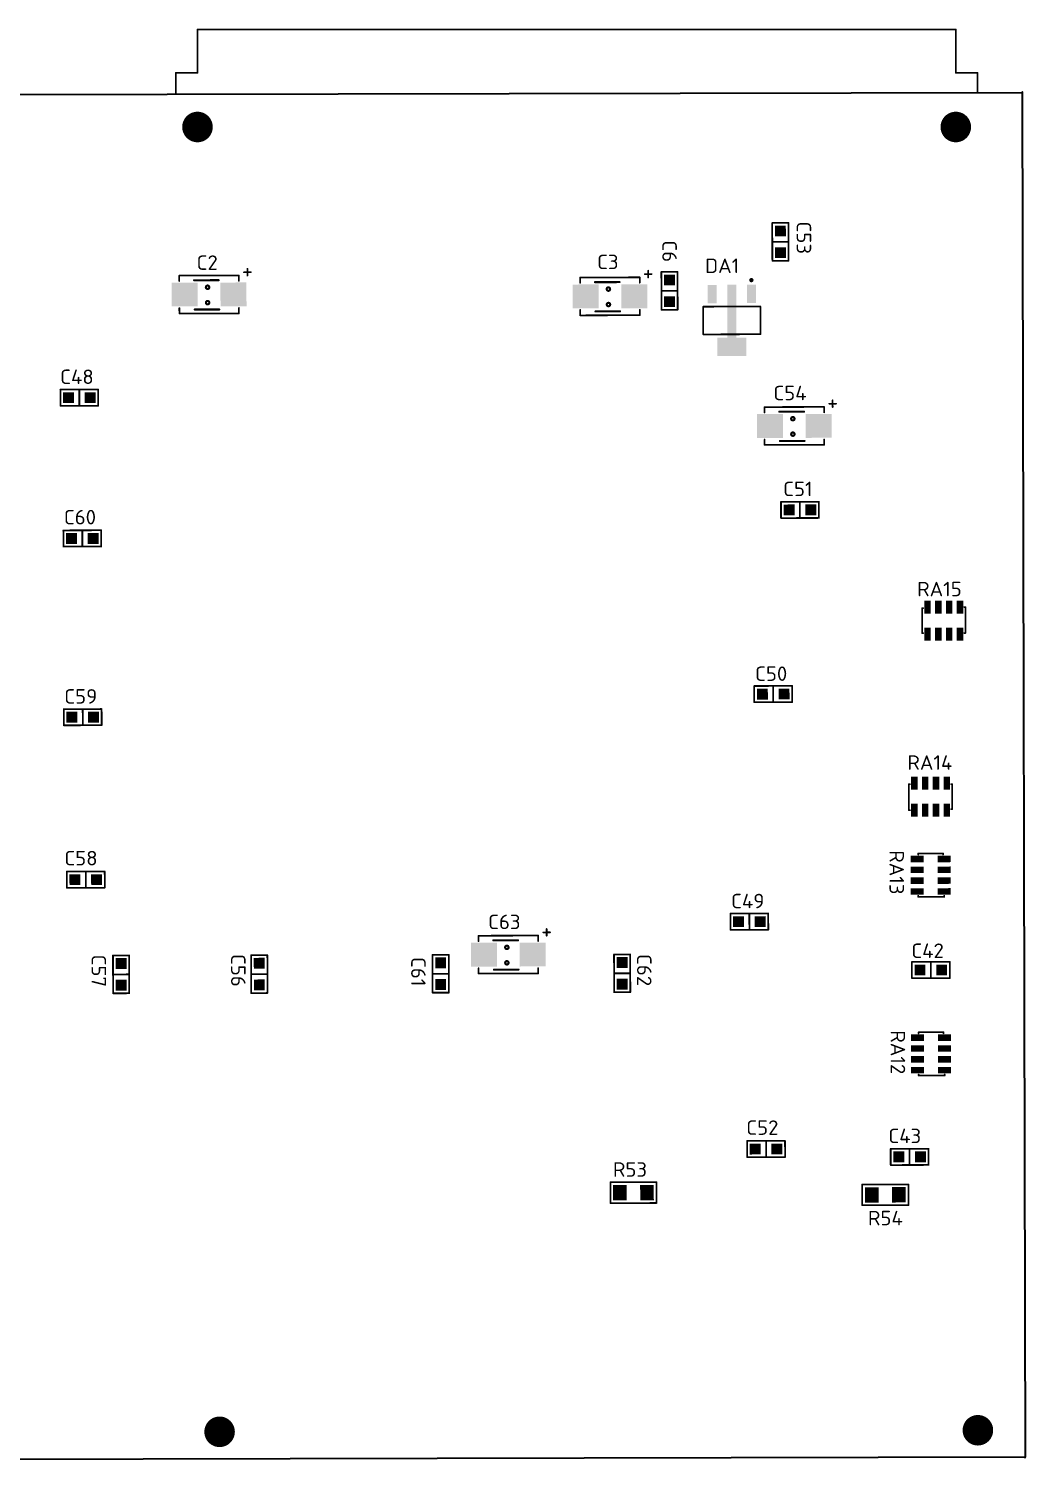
# Model space of a CAD drawing. Header units: millimetres. Extents: x -173 to 422, y 500 to 694.
# Drawn here: x 304.8 to 421.7, y 509.1 to 677.1 of the extents above; entities that cross this region are included whole.
import ezdxf

# ---------------------------------------------------------------- set-up
doc = ezdxf.new("R2010")
doc.units = ezdxf.units.MM
doc.layers.get('0').update_dxf_attribs({"color": 250})
for name, color, linetype, lineweight in [('BOARD', 7, 'Continuous', 35), ('BOTTOM', 254, 'Continuous', 35), ('TOP', 254, 'Continuous', 35)]:
    doc.layers.add(name, color=color, linetype=linetype, lineweight=lineweight)
doc.styles.get("Standard").update_dxf_attribs({"font": 'txt.shx'})

# ---------------------------------------------------------------- blocks, each defined once
blk = doc.blocks.new('UNIT_DISC')
at = {"linetype": 'Continuous', "const_width": 0.5}
blk.add_lwpolyline([(0.25, 0, 1), (-0.25, 0, 1)], format="xyb", close=True, dxfattribs=at)
blk = doc.blocks.new('SHAPE_SQ_500_500_0_0_0_0')
blk.add_solid([(-0.635, -0.635), (0.635, -0.635), (-0.635, 0.635), (0.635, 0.635)])
blk = doc.blocks.new('SHAPE_SQ_413_846_0_0_0_0')
blk.add_solid([(-0.525, -1.075), (0.525, -1.075), (-0.525, 1.075), (0.525, 1.075)])
blk = doc.blocks.new('SHAPE_SQ_1200_1100_0_0_0_0')
blk.add_solid([(-1.524, -1.397), (1.524, -1.397), (-1.524, 1.397), (1.524, 1.397)])
blk = doc.blocks.new('SHAPE_SQ_600_300_0_0_0_0')
blk.add_solid([(-0.762, -0.381), (0.762, -0.381), (-0.762, 0.381), (0.762, 0.381)])
blk = doc.blocks.new('SHAPE_SQ_1338_846_0_0_0_0')
blk.add_solid([(-1.7, -1.075), (1.7, -1.075), (-1.7, 1.075), (1.7, 1.075)])
blk = doc.blocks.new('SHAPE_SQ_413_2700_0_0_0_0')
blk.add_solid([(-0.525, -3.429), (0.525, -3.429), (-0.525, 3.429), (0.525, 3.429)])
blk = doc.blocks.new('SHAPE_SQ_708_629_0_0_0_0')
blk.add_solid([(-0.9, -0.8), (0.9, -0.8), (-0.9, 0.8), (0.9, 0.8)])
blk = doc.blocks.new('SHAPE_EL_1409_1409_0_0_0_0')
at = {"xscale": 3.581, "yscale": 3.581, "zscale": 3.581}
blk.add_blockref('UNIT_DISC', (0, 0), dxfattribs=at)

msp = doc.modelspace()

# ---------------------------------------------------------------- linework, layer by layer
at = {"layer": 'BOARD', "linetype": 'Continuous'}
for p, q in [((188.0318, 669.1149), (421.3303, 669.5969)), ((421.3303, 669.5969), (421.6609, 509.5773)), ((421.6609, 509.5773), (188.3624, 509.0953))]:
    msp.add_line(p, q, dxfattribs=at)
for radius, start, end in [(0.0317, 90.118379, 270.118379), (0.0317, 90.118379, 270.118379), (0.00635, 90.118379, 270.118379), (0.00635, 90.118379, 270.118379), (0.0317, 270.118379, 90.118379), (0.0317, 270.118379, 90.118379), (0.00635, 270.118379, 90.118379), (0.00635, 270.118379, 90.118379)]:
    msp.add_arc((421.3303, 669.5969), radius, start, end, dxfattribs=at)
at = {"layer": 'BOTTOM', "linetype": 'Continuous'}
for points, const_width in [([(393.9298, 654.3003), (392.0248, 654.2963)], 0.2007), ([(392.0248, 654.2963), (392.034, 649.8514)], 0.2007), ([(393.9298, 654.3003), (393.939, 649.8553)], 0.2007), ([(393.9344, 652.0778), (392.0294, 652.0739)], 0.2007), ([(330.8891, 648.515), (330.0891, 648.5134)], 0.2007), ([(330.4899, 648.1142), (330.4883, 648.9142)], 0.2007), ([(377.8797, 648.2946), (377.0797, 648.293)], 0.2007), ([(377.4805, 647.8938), (377.4788, 648.6938)], 0.2007), ([(379.0191, 648.5545), (380.9241, 648.5584)], 0.2007), ([(379.0283, 644.1095), (379.0191, 648.5545)], 0.2007), ([(380.9333, 644.1134), (380.9241, 648.5584)], 0.2007), ([(393.939, 649.8553), (392.034, 649.8514)], 0.2007), ([(322.5049, 648.1202), (329.4899, 648.1346)], 0.2007), ([(322.5062, 647.4852), (322.5049, 648.1202)], 0.2007), ([(327.124, 647.5762), (324.2441, 647.5703)], 0.25), ([(329.4899, 648.1346), (329.4912, 647.4996)], 0.2007), ([(369.4955, 647.8998), (376.4805, 647.9142)], 0.2007), ([(369.4968, 647.2648), (369.4955, 647.8998)], 0.2007), ([(374.1146, 647.3558), (371.2346, 647.3499)], 0.25), ([(376.4805, 647.9142), (376.4818, 647.2792)], 0.2007), ([(379.0237, 646.332), (380.9287, 646.3359)], 0.2007), ([(322.5141, 643.6752), (322.5128, 644.3102)], 0.2007), ([(322.5141, 643.6752), (329.4991, 643.6896)], 0.2007), ([(327.1911, 644.1464), (324.3111, 644.1404)], 0.25), ([(329.4991, 643.6896), (329.4978, 644.3246)], 0.2007), ([(369.5047, 643.4548), (369.5033, 644.0898)], 0.2007), ([(369.5047, 643.4548), (376.4896, 643.4692)], 0.2007), ([(374.1817, 643.926), (371.3017, 643.92)], 0.25), ([(376.4896, 643.4692), (376.4883, 644.1042)], 0.2007), ([(379.0283, 644.1095), (380.9333, 644.1134)], 0.2007), ([(390.6326, 644.4885), (383.9326, 644.4746)], 0.2), ([(383.9326, 644.4746), (383.9393, 641.2246)], 0.2), ([(390.6326, 644.4885), (390.6393, 641.2385)], 0.2), ([(390.6393, 641.2385), (383.9393, 641.2246)], 0.2), ([(313.0075, 634.7655), (308.5625, 634.7564)], 0.2007), ([(308.5664, 632.8514), (308.5625, 634.7564)], 0.2007), ([(310.7889, 632.856), (310.785, 634.761)], 0.2007), ([(313.0114, 632.8606), (313.0075, 634.7655)], 0.2007), ([(399.1019, 632.6984), (399.1003, 633.4984)], 0.2007), ([(313.0114, 632.8606), (308.5664, 632.8514)], 0.2007), ([(391.1169, 632.7044), (398.1019, 632.7189)], 0.2007), ([(391.1182, 632.0694), (391.1169, 632.7044)], 0.2007), ([(395.736, 632.1605), (392.8561, 632.1545)], 0.25), ([(398.1019, 632.7189), (398.1032, 632.0839)], 0.2007), ([(399.5011, 633.0993), (398.7011, 633.0976)], 0.2007), ([(391.1261, 628.2594), (391.1248, 628.8944)], 0.2007), ([(391.1261, 628.2594), (398.1111, 628.2739)], 0.2007), ([(395.8031, 628.7306), (392.9231, 628.7247)], 0.25), ([(398.1111, 628.2739), (398.1098, 628.9089)], 0.2007), ([(393.0449, 621.5959), (397.4899, 621.6051)], 0.2007), ([(393.0449, 621.5959), (393.0488, 619.6909)], 0.2007), ([(395.2674, 621.6005), (395.2713, 619.6955)], 0.2007), ([(397.4899, 621.6051), (397.4938, 619.7001)], 0.2007), ([(313.3591, 618.2562), (308.9141, 618.2471)], 0.2007), ([(308.918, 616.3421), (308.9141, 618.2471)], 0.2007), ([(311.1405, 616.3467), (311.1366, 618.2516)], 0.2007), ([(313.363, 616.3512), (313.3591, 618.2562)], 0.2007), ([(393.0488, 619.6909), (397.4938, 619.7001)], 0.2007), ([(313.363, 616.3512), (308.918, 616.3421)], 0.2007), ([(409.5807, 609.1205), (409.7077, 609.1208)], 0.2007), ([(409.5807, 609.1205), (409.5867, 606.1995)], 0.2007), ([(414.6604, 609.258), (414.5334, 609.2578)], 0.2007), ([(414.6604, 609.258), (414.6667, 606.21)], 0.2007), ([(409.5867, 606.1995), (409.7137, 606.1998)], 0.2007), ([(414.6667, 606.21), (414.5397, 606.2098)], 0.2007), ([(389.9145, 599.9994), (394.3595, 600.0086)], 0.2007), ([(389.9145, 599.9994), (389.9184, 598.0944)], 0.2007), ([(392.137, 600.004), (392.1409, 598.099)], 0.2007), ([(394.3595, 600.0086), (394.3634, 598.1036)], 0.2007), ([(389.9184, 598.0944), (394.3634, 598.1036)], 0.2007), ([(313.4024, 597.3013), (308.9574, 597.2921)], 0.2007), ([(308.9613, 595.3871), (308.9574, 597.2921)], 0.2007), ([(311.1838, 595.3917), (311.1799, 597.2967)], 0.2007), ([(313.4063, 595.3963), (313.4024, 597.3013)], 0.2007), ([(313.4063, 595.3963), (308.9613, 595.3871)], 0.2007), ([(408.0358, 588.4798), (408.1628, 588.4801)], 0.2007), ([(408.0421, 585.4318), (408.0358, 588.4798)], 0.2007), ([(413.1158, 588.4903), (412.9888, 588.49)], 0.2007), ([(413.1218, 585.5693), (413.1158, 588.4903)], 0.2007), ([(408.0421, 585.4318), (408.1691, 585.4321)], 0.2007), ([(413.1218, 585.5693), (412.9948, 585.569)], 0.2007), ([(412.0531, 580.3601), (409.1321, 580.354)], 0.2007), ([(409.1321, 580.354), (409.1324, 580.227)], 0.2007), ([(412.0531, 580.3601), (412.0534, 580.2331)], 0.2007), ([(313.7593, 578.252), (309.3143, 578.2428)], 0.2007), ([(309.3182, 576.3378), (309.3143, 578.2428)], 0.2007), ([(311.5407, 576.3424), (311.5368, 578.2474)], 0.2007), ([(313.7632, 576.347), (313.7593, 578.252)], 0.2007), ([(313.7632, 576.347), (309.3182, 576.3378)], 0.2007), ([(409.1426, 575.274), (409.1423, 575.401)], 0.2007), ([(412.1906, 575.2803), (409.1426, 575.274)], 0.2007), ([(412.1906, 575.2803), (412.1903, 575.4073)], 0.2007), ([(387.1121, 573.3235), (391.5571, 573.3327)], 0.2007), ([(387.1121, 573.3235), (387.116, 571.4185)], 0.2007), ([(389.3346, 573.3281), (389.3385, 571.4231)], 0.2007), ([(391.5571, 573.3327), (391.561, 571.4277)], 0.2007), ([(365.9741, 571.1173), (365.1741, 571.1157)], 0.2007), ([(365.5749, 570.7165), (365.5733, 571.5165)], 0.2007), ([(387.116, 571.4185), (391.561, 571.4277)], 0.2007), ([(357.5899, 570.7225), (364.5749, 570.737)], 0.2007), ([(357.5912, 570.0875), (357.5899, 570.7225)], 0.2007), ([(362.209, 570.1786), (359.329, 570.1726)], 0.25), ([(364.5749, 570.737), (364.5762, 570.102)], 0.2007), ([(316.6371, 568.4154), (314.7321, 568.4115)], 0.2007), ([(314.7321, 568.4115), (314.7413, 563.9665)], 0.2007), ([(316.6371, 568.4154), (316.6463, 563.9704)], 0.2007), ([(332.8295, 568.4489), (330.9245, 568.4449)], 0.2007), ([(330.9245, 568.4449), (330.9337, 563.9999)], 0.2007), ([(332.8295, 568.4489), (332.8387, 564.0039)], 0.2007), ([(354.102, 568.4928), (352.197, 568.4889)], 0.2007), ([(352.197, 568.4889), (352.2062, 564.0439)], 0.2007), ([(354.102, 568.4928), (354.1112, 564.0478)], 0.2007), ([(375.3745, 568.5368), (373.4695, 568.5328)], 0.2007), ([(373.4695, 568.5328), (373.4786, 564.0878)], 0.2007), ([(375.3745, 568.5368), (375.3836, 564.0918)], 0.2007), ([(408.3964, 567.6525), (412.8413, 567.6617)], 0.2007), ([(410.6188, 567.6571), (410.6228, 565.7521)], 0.2007), ([(412.8413, 567.6617), (412.8453, 565.7567)], 0.2007), ([(316.6417, 566.1929), (314.7367, 566.189)], 0.2007), ([(332.8341, 566.2264), (330.9291, 566.2224)], 0.2007), ([(354.1066, 566.2703), (352.2016, 566.2664)], 0.2007), ([(357.5991, 566.2775), (357.5978, 566.9125)], 0.2007), ([(357.5991, 566.2775), (364.5841, 566.292)], 0.2007), ([(362.2761, 566.7487), (359.3961, 566.7427)], 0.25), ([(364.5841, 566.292), (364.5828, 566.927)], 0.2007), ([(375.379, 566.3143), (373.4741, 566.3103)], 0.2007), ([(408.3964, 567.6525), (408.4003, 565.7475)], 0.2007), ([(408.4003, 565.7475), (412.8453, 565.7567)], 0.2007), ([(316.6463, 563.9704), (314.7413, 563.9665)], 0.2007), ([(332.8387, 564.0039), (330.9337, 563.9999)], 0.2007), ([(354.1112, 564.0478), (352.2062, 564.0439)], 0.2007), ([(375.3836, 564.0918), (373.4786, 564.0878)], 0.2007), ([(412.0964, 559.4051), (409.1754, 559.3991)], 0.2007), ([(409.1754, 559.3991), (409.1757, 559.2721)], 0.2007), ([(412.0964, 559.4051), (412.0967, 559.2781)], 0.2007), ([(409.1859, 554.3191), (409.1856, 554.4461)], 0.2007), ([(412.2339, 554.3254), (409.1859, 554.3191)], 0.2007), ([(412.2339, 554.3254), (412.2336, 554.4524)], 0.2007), ([(389.0722, 546.6575), (393.5172, 546.6667)], 0.2007), ([(389.0722, 546.6575), (389.0761, 544.7525)], 0.2007), ([(391.2947, 546.6621), (391.2986, 544.7571)], 0.2007), ([(393.5172, 546.6667), (393.5211, 544.7617)], 0.2007), ([(389.0761, 544.7525), (393.5211, 544.7617)], 0.2007), ([(405.9016, 545.7398), (410.3466, 545.749)], 0.2007), ([(405.9016, 545.7398), (405.9056, 543.8348)], 0.2007), ([(408.1241, 545.7444), (408.1281, 543.8394)], 0.2007), ([(410.3466, 545.749), (410.3505, 543.844)], 0.2007), ([(405.9056, 543.8348), (410.3505, 543.844)], 0.2007), ([(373.0421, 541.8111), (378.4523, 541.8223)], 0.2007), ([(373.0421, 541.8111), (373.0471, 539.3727)], 0.2007), ([(378.4523, 541.8223), (378.4573, 539.3839)], 0.2007), ([(407.9803, 541.5658), (402.5702, 541.5546)], 0.2007), ([(402.5752, 539.1162), (402.5702, 541.5546)], 0.2007), ([(407.9854, 539.1274), (407.9803, 541.5658)], 0.2007), ([(373.0471, 539.3727), (378.4573, 539.3839)], 0.2007), ([(407.9854, 539.1274), (402.5752, 539.1162)], 0.2007)]:
    msp.add_lwpolyline(points, dxfattribs=dict(at, const_width=const_width))
at = {"layer": 'BOTTOM', "linetype": 'Continuous', "const_width": 0.25}
for points in [[(326.0227, 646.754, -1), (325.6227, 646.7531, -1)], [(373.0133, 646.5336, -1), (372.6133, 646.5327, -1)], [(389.4512, 647.586, -1), (389.7012, 647.5865, -1)], [(326.0265, 644.944, -1), (325.6265, 644.9431, -1)], [(373.017, 644.7236, -1), (372.617, 644.7227, -1)], [(394.6347, 631.3382, -1), (394.2347, 631.3374, -1)], [(394.6385, 629.5282, -1), (394.2385, 629.5274, -1)], [(361.1077, 569.3563, -1), (360.7077, 569.3555, -1)], [(361.1115, 567.5463, -1), (360.7115, 567.5455, -1)]]:
    msp.add_lwpolyline(points, format="xyb", close=True, dxfattribs=at)
at = {"layer": 'BOTTOM', "linetype": 'Continuous'}
for radius, start, end in [(0.0317, 90.118379, 270.118379), (0.0317, 90.118379, 270.118379), (0.00635, 90.118379, 270.118379), (0.00635, 90.118379, 270.118379), (0.0317, 270.118379, 90.118379), (0.0317, 270.118379, 90.118379), (0.00635, 270.118379, 90.118379), (0.00635, 270.118379, 90.118379)]:
    msp.add_arc((421.6609, 509.5773), radius, start, end, dxfattribs=at)
at = {"layer": 'TOP', "linetype": 'Continuous', "const_width": 0.2007}
for points in [[(324.6403, 671.89), (324.6403, 676.97)], [(324.6403, 676.97), (413.5403, 676.97)], [(413.5403, 676.97), (413.5403, 671.89)], [(322.1003, 671.89), (324.6403, 671.89)], [(322.1003, 669.3919), (322.1003, 671.89)], [(413.5403, 671.89), (416.0803, 671.89)], [(416.0803, 671.89), (416.0667, 669.5861)]]:
    msp.add_lwpolyline(points, dxfattribs=at)

# ---------------------------------------------------------------- block references
at = {"layer": 'BOTTOM', "rotation": 90.11837918617724}
for p, xscale, yscale, zscale in [((392.0248, 654.2963), -0.20066, 0.20066, 0.20066), ((392.0248, 654.2963), -0.20066, 0.20066, 0.20066), ((393.9298, 654.3003), -0.20066, 0.20066, 0.20066), ((393.9298, 654.3003), -0.20066, 0.20066, 0.20066), ((392.0294, 652.0739), -0.20066, 0.20066, 0.20066), ((393.9344, 652.0778), -0.20066, 0.20066, 0.20066), ((330.0891, 648.5134), -0.20066, 0.20066, 0.20066), ((330.4883, 648.9142), -0.20066, 0.20066, 0.20066), ((330.8891, 648.515), -0.20066, 0.20066, 0.20066), ((377.0797, 648.293), -0.20066, 0.20066, 0.20066), ((377.4788, 648.6938), -0.20066, 0.20066, 0.20066), ((377.8797, 648.2946), -0.20066, 0.20066, 0.20066), ((379.0191, 648.5545), -0.20066, 0.20066, 0.20066), ((379.0191, 648.5545), -0.20066, 0.20066, 0.20066), ((380.9241, 648.5584), -0.20066, 0.20066, 0.20066), ((380.9241, 648.5584), -0.20066, 0.20066, 0.20066), ((392.034, 649.8514), -0.20066, 0.20066, 0.20066), ((392.034, 649.8514), -0.20066, 0.20066, 0.20066), ((393.939, 649.8553), -0.20066, 0.20066, 0.20066), ((393.939, 649.8553), -0.20066, 0.20066, 0.20066), ((322.5049, 648.1202), -0.20066, 0.20066, 0.20066), ((322.5049, 648.1202), -0.20066, 0.20066, 0.20066), ((322.5062, 647.4852), -0.20066, 0.20066, 0.20066), ((324.2441, 647.5703), -0.25, 0.25, 0.25), ((327.124, 647.5762), -0.25, 0.25, 0.25), ((329.4899, 648.1346), -0.20066, 0.20066, 0.20066), ((329.4899, 648.1346), -0.20066, 0.20066, 0.20066), ((329.4912, 647.4996), -0.20066, 0.20066, 0.20066), ((330.4899, 648.1142), -0.20066, 0.20066, 0.20066), ((369.4955, 647.8998), -0.20066, 0.20066, 0.20066), ((369.4955, 647.8998), -0.20066, 0.20066, 0.20066), ((369.4968, 647.2648), -0.20066, 0.20066, 0.20066), ((371.2346, 647.3499), -0.25, 0.25, 0.25), ((374.1146, 647.3558), -0.25, 0.25, 0.25), ((376.4805, 647.9142), -0.20066, 0.20066, 0.20066), ((376.4805, 647.9142), -0.20066, 0.20066, 0.20066), ((376.4818, 647.2792), -0.20066, 0.20066, 0.20066), ((377.4805, 647.8938), -0.20066, 0.20066, 0.20066), ((379.0237, 646.332), -0.20066, 0.20066, 0.20066), ((380.9287, 646.3359), -0.20066, 0.20066, 0.20066), ((322.5128, 644.3102), -0.20066, 0.20066, 0.20066), ((322.5141, 643.6752), -0.20066, 0.20066, 0.20066), ((322.5141, 643.6752), -0.20066, 0.20066, 0.20066), ((324.3111, 644.1404), -0.25, 0.25, 0.25), ((327.1911, 644.1464), -0.25, 0.25, 0.25), ((329.4978, 644.3246), -0.20066, 0.20066, 0.20066), ((329.4991, 643.6896), -0.20066, 0.20066, 0.20066), ((329.4991, 643.6896), -0.20066, 0.20066, 0.20066), ((369.5033, 644.0898), -0.20066, 0.20066, 0.20066), ((369.5047, 643.4548), -0.20066, 0.20066, 0.20066), ((369.5047, 643.4548), -0.20066, 0.20066, 0.20066), ((371.3017, 643.92), -0.25, 0.25, 0.25), ((374.1817, 643.926), -0.25, 0.25, 0.25), ((376.4883, 644.1042), -0.20066, 0.20066, 0.20066), ((376.4896, 643.4692), -0.20066, 0.20066, 0.20066), ((376.4896, 643.4692), -0.20066, 0.20066, 0.20066), ((379.0283, 644.1095), -0.20066, 0.20066, 0.20066), ((379.0283, 644.1095), -0.20066, 0.20066, 0.20066), ((380.9333, 644.1134), -0.20066, 0.20066, 0.20066), ((380.9333, 644.1134), -0.20066, 0.20066, 0.20066), ((383.9326, 644.4746), -0.2, 0.2, 0.2), ((383.9326, 644.4746), -0.2, 0.2, 0.2), ((390.6326, 644.4885), -0.2, 0.2, 0.2), ((390.6326, 644.4885), -0.2, 0.2, 0.2), ((383.9393, 641.2246), -0.2, 0.2, 0.2), ((383.9393, 641.2246), -0.2, 0.2, 0.2), ((390.6393, 641.2385), -0.2, 0.2, 0.2), ((390.6393, 641.2385), -0.2, 0.2, 0.2), ((308.5625, 634.7564), -0.20066, 0.20066, 0.20066), ((308.5625, 634.7564), -0.20066, 0.20066, 0.20066), ((310.785, 634.761), -0.20066, 0.20066, 0.20066), ((313.0075, 634.7655), -0.20066, 0.20066, 0.20066), ((313.0075, 634.7655), -0.20066, 0.20066, 0.20066), ((399.1003, 633.4984), -0.20066, 0.20066, 0.20066), ((308.5664, 632.8514), -0.20066, 0.20066, 0.20066), ((308.5664, 632.8514), -0.20066, 0.20066, 0.20066), ((310.7889, 632.856), -0.20066, 0.20066, 0.20066), ((313.0114, 632.8606), -0.20066, 0.20066, 0.20066), ((313.0114, 632.8606), -0.20066, 0.20066, 0.20066), ((391.1169, 632.7044), -0.20066, 0.20066, 0.20066), ((391.1169, 632.7044), -0.20066, 0.20066, 0.20066), ((391.1182, 632.0694), -0.20066, 0.20066, 0.20066), ((392.8561, 632.1545), -0.25, 0.25, 0.25), ((395.736, 632.1605), -0.25, 0.25, 0.25), ((398.1019, 632.7189), -0.20066, 0.20066, 0.20066), ((398.1019, 632.7189), -0.20066, 0.20066, 0.20066), ((398.1032, 632.0839), -0.20066, 0.20066, 0.20066), ((398.7011, 633.0976), -0.20066, 0.20066, 0.20066), ((399.1019, 632.6984), -0.20066, 0.20066, 0.20066), ((399.5011, 633.0993), -0.20066, 0.20066, 0.20066), ((391.1248, 628.8944), -0.20066, 0.20066, 0.20066), ((391.1261, 628.2594), -0.20066, 0.20066, 0.20066), ((391.1261, 628.2594), -0.20066, 0.20066, 0.20066), ((392.9231, 628.7247), -0.25, 0.25, 0.25), ((395.8031, 628.7306), -0.25, 0.25, 0.25), ((398.1098, 628.9089), -0.20066, 0.20066, 0.20066), ((398.1111, 628.2739), -0.20066, 0.20066, 0.20066), ((398.1111, 628.2739), -0.20066, 0.20066, 0.20066), ((393.0449, 621.5959), -0.20066, 0.20066, 0.20066), ((393.0449, 621.5959), -0.20066, 0.20066, 0.20066), ((395.2674, 621.6005), -0.20066, 0.20066, 0.20066), ((397.4899, 621.6051), -0.20066, 0.20066, 0.20066), ((397.4899, 621.6051), -0.20066, 0.20066, 0.20066), ((308.9141, 618.2471), -0.20066, 0.20066, 0.20066), ((308.9141, 618.2471), -0.20066, 0.20066, 0.20066), ((311.1366, 618.2516), -0.20066, 0.20066, 0.20066), ((313.3591, 618.2562), -0.20066, 0.20066, 0.20066), ((313.3591, 618.2562), -0.20066, 0.20066, 0.20066), ((393.0488, 619.6909), -0.20066, 0.20066, 0.20066), ((393.0488, 619.6909), -0.20066, 0.20066, 0.20066), ((395.2713, 619.6955), -0.20066, 0.20066, 0.20066), ((397.4938, 619.7001), -0.20066, 0.20066, 0.20066), ((397.4938, 619.7001), -0.20066, 0.20066, 0.20066), ((308.918, 616.3421), -0.20066, 0.20066, 0.20066), ((308.918, 616.3421), -0.20066, 0.20066, 0.20066), ((311.1405, 616.3467), -0.20066, 0.20066, 0.20066), ((313.363, 616.3512), -0.20066, 0.20066, 0.20066), ((313.363, 616.3512), -0.20066, 0.20066, 0.20066), ((409.5807, 609.1205), -0.20066, 0.20066, 0.20066), ((409.5807, 609.1205), -0.20066, 0.20066, 0.20066), ((409.7077, 609.1208), -0.20066, 0.20066, 0.20066), ((414.5334, 609.2578), -0.20066, 0.20066, 0.20066), ((414.6604, 609.258), -0.20066, 0.20066, 0.20066), ((414.6604, 609.258), -0.20066, 0.20066, 0.20066), ((409.5867, 606.1995), -0.20066, 0.20066, 0.20066), ((409.5867, 606.1995), -0.20066, 0.20066, 0.20066), ((409.7137, 606.1998), -0.20066, 0.20066, 0.20066), ((414.5397, 606.2098), -0.20066, 0.20066, 0.20066), ((414.6667, 606.21), -0.20066, 0.20066, 0.20066), ((414.6667, 606.21), -0.20066, 0.20066, 0.20066), ((389.9145, 599.9994), -0.20066, 0.20066, 0.20066), ((389.9145, 599.9994), -0.20066, 0.20066, 0.20066), ((392.137, 600.004), -0.20066, 0.20066, 0.20066), ((394.3595, 600.0086), -0.20066, 0.20066, 0.20066), ((394.3595, 600.0086), -0.20066, 0.20066, 0.20066), ((389.9184, 598.0944), -0.20066, 0.20066, 0.20066), ((389.9184, 598.0944), -0.20066, 0.20066, 0.20066), ((392.1409, 598.099), -0.20066, 0.20066, 0.20066), ((394.3634, 598.1036), -0.20066, 0.20066, 0.20066), ((394.3634, 598.1036), -0.20066, 0.20066, 0.20066), ((308.9574, 597.2921), -0.20066, 0.20066, 0.20066), ((308.9574, 597.2921), -0.20066, 0.20066, 0.20066), ((311.1799, 597.2967), -0.20066, 0.20066, 0.20066), ((313.4024, 597.3013), -0.20066, 0.20066, 0.20066), ((313.4024, 597.3013), -0.20066, 0.20066, 0.20066), ((308.9613, 595.3871), -0.20066, 0.20066, 0.20066), ((308.9613, 595.3871), -0.20066, 0.20066, 0.20066), ((311.1838, 595.3917), -0.20066, 0.20066, 0.20066), ((313.4063, 595.3963), -0.20066, 0.20066, 0.20066), ((313.4063, 595.3963), -0.20066, 0.20066, 0.20066), ((408.0358, 588.4798), -0.20066, 0.20066, 0.20066), ((408.0358, 588.4798), -0.20066, 0.20066, 0.20066), ((408.1628, 588.4801), -0.20066, 0.20066, 0.20066), ((412.9888, 588.49), -0.20066, 0.20066, 0.20066), ((413.1158, 588.4903), -0.20066, 0.20066, 0.20066), ((413.1158, 588.4903), -0.20066, 0.20066, 0.20066), ((408.0421, 585.4318), -0.20066, 0.20066, 0.20066), ((408.0421, 585.4318), -0.20066, 0.20066, 0.20066), ((408.1691, 585.4321), -0.20066, 0.20066, 0.20066), ((412.9948, 585.569), -0.20066, 0.20066, 0.20066), ((413.1218, 585.5693), -0.20066, 0.20066, 0.20066), ((413.1218, 585.5693), -0.20066, 0.20066, 0.20066), ((409.1321, 580.354), -0.20066, 0.20066, 0.20066), ((409.1321, 580.354), -0.20066, 0.20066, 0.20066), ((409.1324, 580.227), -0.20066, 0.20066, 0.20066), ((412.0531, 580.3601), -0.20066, 0.20066, 0.20066), ((412.0531, 580.3601), -0.20066, 0.20066, 0.20066), ((412.0534, 580.2331), -0.20066, 0.20066, 0.20066), ((309.3143, 578.2428), -0.20066, 0.20066, 0.20066), ((309.3143, 578.2428), -0.20066, 0.20066, 0.20066), ((311.5368, 578.2474), -0.20066, 0.20066, 0.20066), ((313.7593, 578.252), -0.20066, 0.20066, 0.20066), ((313.7593, 578.252), -0.20066, 0.20066, 0.20066), ((309.3182, 576.3378), -0.20066, 0.20066, 0.20066), ((309.3182, 576.3378), -0.20066, 0.20066, 0.20066), ((311.5407, 576.3424), -0.20066, 0.20066, 0.20066), ((313.7632, 576.347), -0.20066, 0.20066, 0.20066), ((313.7632, 576.347), -0.20066, 0.20066, 0.20066), ((409.1423, 575.401), -0.20066, 0.20066, 0.20066), ((409.1426, 575.274), -0.20066, 0.20066, 0.20066), ((409.1426, 575.274), -0.20066, 0.20066, 0.20066), ((412.1903, 575.4073), -0.20066, 0.20066, 0.20066), ((412.1906, 575.2803), -0.20066, 0.20066, 0.20066), ((412.1906, 575.2803), -0.20066, 0.20066, 0.20066), ((387.1121, 573.3235), -0.20066, 0.20066, 0.20066), ((387.1121, 573.3235), -0.20066, 0.20066, 0.20066), ((389.3346, 573.3281), -0.20066, 0.20066, 0.20066), ((391.5571, 573.3327), -0.20066, 0.20066, 0.20066), ((391.5571, 573.3327), -0.20066, 0.20066, 0.20066), ((365.1741, 571.1157), -0.20066, 0.20066, 0.20066), ((365.5733, 571.5165), -0.20066, 0.20066, 0.20066), ((365.9741, 571.1173), -0.20066, 0.20066, 0.20066), ((387.116, 571.4185), -0.20066, 0.20066, 0.20066), ((387.116, 571.4185), -0.20066, 0.20066, 0.20066), ((389.3385, 571.4231), -0.20066, 0.20066, 0.20066), ((391.561, 571.4277), -0.20066, 0.20066, 0.20066), ((391.561, 571.4277), -0.20066, 0.20066, 0.20066), ((357.5899, 570.7225), -0.20066, 0.20066, 0.20066), ((357.5899, 570.7225), -0.20066, 0.20066, 0.20066), ((357.5912, 570.0875), -0.20066, 0.20066, 0.20066), ((359.329, 570.1726), -0.25, 0.25, 0.25), ((362.209, 570.1786), -0.25, 0.25, 0.25), ((364.5749, 570.737), -0.20066, 0.20066, 0.20066), ((364.5749, 570.737), -0.20066, 0.20066, 0.20066), ((364.5762, 570.102), -0.20066, 0.20066, 0.20066), ((365.5749, 570.7165), -0.20066, 0.20066, 0.20066), ((314.7321, 568.4115), -0.20066, 0.20066, 0.20066), ((314.7321, 568.4115), -0.20066, 0.20066, 0.20066), ((316.6371, 568.4154), -0.20066, 0.20066, 0.20066), ((316.6371, 568.4154), -0.20066, 0.20066, 0.20066), ((330.9245, 568.4449), -0.20066, 0.20066, 0.20066), ((330.9245, 568.4449), -0.20066, 0.20066, 0.20066), ((332.8295, 568.4489), -0.20066, 0.20066, 0.20066), ((332.8295, 568.4489), -0.20066, 0.20066, 0.20066), ((352.197, 568.4889), -0.20066, 0.20066, 0.20066), ((352.197, 568.4889), -0.20066, 0.20066, 0.20066), ((354.102, 568.4928), -0.20066, 0.20066, 0.20066), ((354.102, 568.4928), -0.20066, 0.20066, 0.20066), ((373.4695, 568.5328), -0.20066, 0.20066, 0.20066), ((373.4695, 568.5328), -0.20066, 0.20066, 0.20066), ((375.3745, 568.5368), -0.20066, 0.20066, 0.20066), ((375.3745, 568.5368), -0.20066, 0.20066, 0.20066), ((410.6188, 567.6571), -0.20066, 0.20066, 0.20066), ((412.8413, 567.6617), -0.20066, 0.20066, 0.20066), ((412.8413, 567.6617), -0.20066, 0.20066, 0.20066), ((314.7367, 566.189), -0.20066, 0.20066, 0.20066), ((316.6417, 566.1929), -0.20066, 0.20066, 0.20066), ((330.9291, 566.2224), -0.20066, 0.20066, 0.20066), ((332.8341, 566.2264), -0.20066, 0.20066, 0.20066), ((352.2016, 566.2664), -0.20066, 0.20066, 0.20066), ((354.1066, 566.2703), -0.20066, 0.20066, 0.20066), ((357.5978, 566.9125), -0.20066, 0.20066, 0.20066), ((357.5991, 566.2775), -0.20066, 0.20066, 0.20066), ((357.5991, 566.2775), -0.20066, 0.20066, 0.20066), ((359.3961, 566.7427), -0.25, 0.25, 0.25), ((362.2761, 566.7487), -0.25, 0.25, 0.25), ((364.5828, 566.927), -0.20066, 0.20066, 0.20066), ((364.5841, 566.292), -0.20066, 0.20066, 0.20066), ((364.5841, 566.292), -0.20066, 0.20066, 0.20066), ((373.4741, 566.3103), -0.20066, 0.20066, 0.20066), ((375.379, 566.3143), -0.20066, 0.20066, 0.20066), ((408.3964, 567.6525), -0.20066, 0.20066, 0.20066), ((408.3964, 567.6525), -0.20066, 0.20066, 0.20066), ((408.4003, 565.7475), -0.20066, 0.20066, 0.20066), ((408.4003, 565.7475), -0.20066, 0.20066, 0.20066), ((410.6228, 565.7521), -0.20066, 0.20066, 0.20066), ((412.8453, 565.7567), -0.20066, 0.20066, 0.20066), ((412.8453, 565.7567), -0.20066, 0.20066, 0.20066), ((314.7413, 563.9665), -0.20066, 0.20066, 0.20066), ((314.7413, 563.9665), -0.20066, 0.20066, 0.20066), ((316.6463, 563.9704), -0.20066, 0.20066, 0.20066), ((316.6463, 563.9704), -0.20066, 0.20066, 0.20066), ((330.9337, 563.9999), -0.20066, 0.20066, 0.20066), ((330.9337, 563.9999), -0.20066, 0.20066, 0.20066), ((332.8387, 564.0039), -0.20066, 0.20066, 0.20066), ((332.8387, 564.0039), -0.20066, 0.20066, 0.20066), ((352.2062, 564.0439), -0.20066, 0.20066, 0.20066), ((352.2062, 564.0439), -0.20066, 0.20066, 0.20066), ((354.1112, 564.0478), -0.20066, 0.20066, 0.20066), ((354.1112, 564.0478), -0.20066, 0.20066, 0.20066), ((373.4786, 564.0878), -0.20066, 0.20066, 0.20066), ((373.4786, 564.0878), -0.20066, 0.20066, 0.20066), ((375.3836, 564.0918), -0.20066, 0.20066, 0.20066), ((375.3836, 564.0918), -0.20066, 0.20066, 0.20066), ((409.1754, 559.3991), -0.20066, 0.20066, 0.20066), ((409.1754, 559.3991), -0.20066, 0.20066, 0.20066), ((409.1757, 559.2721), -0.20066, 0.20066, 0.20066), ((412.0964, 559.4051), -0.20066, 0.20066, 0.20066), ((412.0964, 559.4051), -0.20066, 0.20066, 0.20066), ((412.0967, 559.2781), -0.20066, 0.20066, 0.20066), ((409.1856, 554.4461), -0.20066, 0.20066, 0.20066), ((409.1859, 554.3191), -0.20066, 0.20066, 0.20066), ((409.1859, 554.3191), -0.20066, 0.20066, 0.20066), ((412.2336, 554.4524), -0.20066, 0.20066, 0.20066), ((412.2339, 554.3254), -0.20066, 0.20066, 0.20066), ((412.2339, 554.3254), -0.20066, 0.20066, 0.20066), ((389.0722, 546.6575), -0.20066, 0.20066, 0.20066), ((389.0722, 546.6575), -0.20066, 0.20066, 0.20066), ((391.2947, 546.6621), -0.20066, 0.20066, 0.20066), ((393.5172, 546.6667), -0.20066, 0.20066, 0.20066), ((393.5172, 546.6667), -0.20066, 0.20066, 0.20066), ((389.0761, 544.7525), -0.20066, 0.20066, 0.20066), ((389.0761, 544.7525), -0.20066, 0.20066, 0.20066), ((391.2986, 544.7571), -0.20066, 0.20066, 0.20066), ((393.5211, 544.7617), -0.20066, 0.20066, 0.20066), ((393.5211, 544.7617), -0.20066, 0.20066, 0.20066), ((405.9016, 545.7398), -0.20066, 0.20066, 0.20066), ((405.9016, 545.7398), -0.20066, 0.20066, 0.20066), ((408.1241, 545.7444), -0.20066, 0.20066, 0.20066), ((410.3466, 545.749), -0.20066, 0.20066, 0.20066), ((410.3466, 545.749), -0.20066, 0.20066, 0.20066), ((405.9056, 543.8348), -0.20066, 0.20066, 0.20066), ((405.9056, 543.8348), -0.20066, 0.20066, 0.20066), ((408.1281, 543.8394), -0.20066, 0.20066, 0.20066), ((410.3505, 543.844), -0.20066, 0.20066, 0.20066), ((410.3505, 543.844), -0.20066, 0.20066, 0.20066), ((373.0421, 541.8111), -0.20066, 0.20066, 0.20066), ((373.0421, 541.8111), -0.20066, 0.20066, 0.20066), ((378.4523, 541.8223), -0.20066, 0.20066, 0.20066), ((378.4523, 541.8223), -0.20066, 0.20066, 0.20066), ((402.5702, 541.5546), -0.20066, 0.20066, 0.20066), ((402.5702, 541.5546), -0.20066, 0.20066, 0.20066), ((407.9803, 541.5658), -0.20066, 0.20066, 0.20066), ((407.9803, 541.5658), -0.20066, 0.20066, 0.20066), ((373.0471, 539.3727), -0.20066, 0.20066, 0.20066), ((373.0471, 539.3727), -0.20066, 0.20066, 0.20066), ((378.4573, 539.3839), -0.20066, 0.20066, 0.20066), ((378.4573, 539.3839), -0.20066, 0.20066, 0.20066), ((402.5752, 539.1162), -0.20066, 0.20066, 0.20066), ((402.5752, 539.1162), -0.20066, 0.20066, 0.20066), ((407.9854, 539.1274), -0.20066, 0.20066, 0.20066), ((407.9854, 539.1274), -0.20066, 0.20066, 0.20066), ((327.23, 512.5572), -3.581, 3.581, 3.581), ((416.1298, 512.7409), -3.581, 3.581, 3.581)]:
    msp.add_blockref('UNIT_DISC', p, dxfattribs=dict(at, xscale=xscale, yscale=yscale, zscale=zscale))
at = {"layer": 'BOTTOM', "xscale": -1}
for name, p, rotation in [('SHAPE_SQ_500_500_0_0_0_0', (392.9793, 653.3458), 180.1183791861772), ('SHAPE_SQ_500_500_0_0_0_0', (392.9845, 650.8058), 180.1183791861772), ('SHAPE_SQ_1200_1100_0_0_0_0', (323.1445, 645.899), 180.1183791861772), ('SHAPE_SQ_1200_1100_0_0_0_0', (328.8595, 645.9108), 180.1183791861772), ('SHAPE_SQ_1200_1100_0_0_0_0', (370.1351, 645.6786), 180.1183791861772), ('SHAPE_SQ_1200_1100_0_0_0_0', (375.85, 645.6904), 180.1183791861772), ('SHAPE_SQ_500_500_0_0_0_0', (379.9736, 647.6039), 0.1183791861772493), ('SHAPE_SQ_413_846_0_0_0_0', (384.9795, 645.9518), 180.1183791861772), ('SHAPE_SQ_413_2700_0_0_0_0', (387.2844, 643.6185), 180.1183791861772), ('SHAPE_SQ_413_846_0_0_0_0', (389.5795, 645.9613), 180.1183791861772), ('SHAPE_SQ_500_500_0_0_0_0', (379.9789, 645.0639), 0.1183791861772493), ('SHAPE_SQ_1338_846_0_0_0_0', (387.2923, 639.7565), 180.1183791861772), ('SHAPE_SQ_500_500_0_0_0_0', (309.517, 633.8058), 90.11837918617724), ('SHAPE_SQ_500_500_0_0_0_0', (312.057, 633.8111), 90.11837918617724), ('SHAPE_SQ_1200_1100_0_0_0_0', (391.7565, 630.4832), 180.1183791861772), ('SHAPE_SQ_1200_1100_0_0_0_0', (397.4715, 630.4951), 180.1183791861772), ('SHAPE_SQ_500_500_0_0_0_0', (393.9993, 620.6454), 270.1183791861772), ('SHAPE_SQ_500_500_0_0_0_0', (396.5393, 620.6506), 270.1183791861772), ('SHAPE_SQ_500_500_0_0_0_0', (309.8686, 617.2965), 90.11837918617724), ('SHAPE_SQ_500_500_0_0_0_0', (312.4086, 617.3018), 90.11837918617724), ('SHAPE_SQ_600_300_0_0_0_0', (410.2154, 609.2488), 270.1183791861772), ('SHAPE_SQ_600_300_0_0_0_0', (411.4854, 609.2515), 270.1183791861772), ('SHAPE_SQ_600_300_0_0_0_0', (412.7554, 609.2541), 270.1183791861772), ('SHAPE_SQ_600_300_0_0_0_0', (414.0254, 609.2567), 270.1183791861772), ('SHAPE_SQ_600_300_0_0_0_0', (410.222, 606.0738), 270.1183791861772), ('SHAPE_SQ_600_300_0_0_0_0', (411.492, 606.0765), 270.1183791861772), ('SHAPE_SQ_600_300_0_0_0_0', (412.762, 606.0791), 270.1183791861772), ('SHAPE_SQ_600_300_0_0_0_0', (414.032, 606.0817), 270.1183791861772), ('SHAPE_SQ_500_500_0_0_0_0', (390.8689, 599.0488), 270.1183791861772), ('SHAPE_SQ_500_500_0_0_0_0', (393.4089, 599.0541), 270.1183791861772), ('SHAPE_SQ_500_500_0_0_0_0', (309.9119, 596.3416), 90.11837918617724), ('SHAPE_SQ_500_500_0_0_0_0', (312.4519, 596.3468), 90.11837918617724), ('SHAPE_SQ_600_300_0_0_0_0', (408.6706, 588.6081), 90.11837918617724), ('SHAPE_SQ_600_300_0_0_0_0', (409.9406, 588.6107), 90.11837918617724), ('SHAPE_SQ_600_300_0_0_0_0', (411.2106, 588.6133), 90.11837918617724), ('SHAPE_SQ_600_300_0_0_0_0', (412.4805, 588.616), 90.11837918617724), ('SHAPE_SQ_600_300_0_0_0_0', (408.6771, 585.4331), 90.11837918617724), ('SHAPE_SQ_600_300_0_0_0_0', (409.9471, 585.4357), 90.11837918617724), ('SHAPE_SQ_600_300_0_0_0_0', (411.2171, 585.4384), 90.11837918617724), ('SHAPE_SQ_600_300_0_0_0_0', (412.4871, 585.441), 90.11837918617724), ('SHAPE_SQ_600_300_0_0_0_0', (409.0064, 579.7188), 180.1183791861772), ('SHAPE_SQ_600_300_0_0_0_0', (412.1814, 579.7253), 180.1183791861772), ('SHAPE_SQ_500_500_0_0_0_0', (310.2687, 577.2923), 90.11837918617724), ('SHAPE_SQ_500_500_0_0_0_0', (312.8087, 577.2975), 90.11837918617724), ('SHAPE_SQ_600_300_0_0_0_0', (409.009, 578.4488), 180.1183791861772), ('SHAPE_SQ_600_300_0_0_0_0', (412.184, 578.4553), 180.1183791861772), ('SHAPE_SQ_600_300_0_0_0_0', (409.0117, 577.1788), 180.1183791861772), ('SHAPE_SQ_600_300_0_0_0_0', (409.0143, 575.9088), 180.1183791861772), ('SHAPE_SQ_600_300_0_0_0_0', (412.1867, 577.1853), 180.1183791861772), ('SHAPE_SQ_600_300_0_0_0_0', (412.1893, 575.9153), 180.1183791861772), ('SHAPE_SQ_500_500_0_0_0_0', (388.0666, 572.373), 270.1183791861772), ('SHAPE_SQ_500_500_0_0_0_0', (390.6066, 572.3782), 270.1183791861772), ('SHAPE_SQ_1200_1100_0_0_0_0', (358.2295, 568.5013), 180.1183791861772), ('SHAPE_SQ_1200_1100_0_0_0_0', (363.9445, 568.5131), 180.1183791861772), ('SHAPE_SQ_500_500_0_0_0_0', (315.6866, 567.4609), 180.1183791861772), ('SHAPE_SQ_500_500_0_0_0_0', (331.879, 567.4944), 180.1183791861772), ('SHAPE_SQ_500_500_0_0_0_0', (353.1515, 567.5383), 180.1183791861772), ('SHAPE_SQ_500_500_0_0_0_0', (374.4239, 567.5823), 180.1183791861772), ('SHAPE_SQ_500_500_0_0_0_0', (409.3508, 566.702), 270.1183791861772), ('SHAPE_SQ_500_500_0_0_0_0', (411.8908, 566.7072), 270.1183791861772), ('SHAPE_SQ_500_500_0_0_0_0', (315.6918, 564.9209), 180.1183791861772), ('SHAPE_SQ_500_500_0_0_0_0', (331.8843, 564.9544), 180.1183791861772), ('SHAPE_SQ_500_500_0_0_0_0', (353.1567, 564.9984), 180.1183791861772), ('SHAPE_SQ_500_500_0_0_0_0', (374.4292, 565.0423), 180.1183791861772), ('SHAPE_SQ_600_300_0_0_0_0', (409.0497, 558.7638), 180.1183791861772), ('SHAPE_SQ_600_300_0_0_0_0', (409.0523, 557.4938), 180.1183791861772), ('SHAPE_SQ_600_300_0_0_0_0', (412.2247, 558.7704), 180.1183791861772), ('SHAPE_SQ_600_300_0_0_0_0', (412.2273, 557.5004), 180.1183791861772), ('SHAPE_SQ_600_300_0_0_0_0', (409.055, 556.2238), 180.1183791861772), ('SHAPE_SQ_600_300_0_0_0_0', (412.23, 556.2304), 180.1183791861772), ('SHAPE_SQ_600_300_0_0_0_0', (409.0576, 554.9538), 180.1183791861772), ('SHAPE_SQ_600_300_0_0_0_0', (412.2326, 554.9604), 180.1183791861772), ('SHAPE_SQ_500_500_0_0_0_0', (390.0267, 545.707), 270.1183791861772), ('SHAPE_SQ_500_500_0_0_0_0', (392.5666, 545.7122), 270.1183791861772), ('SHAPE_SQ_500_500_0_0_0_0', (406.8561, 544.7893), 270.1183791861772), ('SHAPE_SQ_500_500_0_0_0_0', (409.3961, 544.7945), 270.1183791861772), ('SHAPE_SQ_708_629_0_0_0_0', (374.1622, 540.5942), 90.11837918617724), ('SHAPE_SQ_708_629_0_0_0_0', (377.3372, 540.6008), 90.11837918617724), ('SHAPE_SQ_708_629_0_0_0_0', (403.6903, 540.3377), 270.1183791861772), ('SHAPE_SQ_708_629_0_0_0_0', (406.8653, 540.3443), 270.1183791861772)]:
    msp.add_blockref(name, p, dxfattribs=dict(at, rotation=rotation))
at = {"layer": 'TOP', "xscale": 0.20066, "yscale": 0.20066, "zscale": 0.20066, "rotation": 270.0000000000178}
for p in [(324.6403, 676.97), (324.6403, 676.97), (413.5403, 676.97), (413.5403, 676.97), (322.1003, 671.89), (322.1003, 671.89), (324.6403, 671.89), (324.6403, 671.89), (413.5403, 671.89), (413.5403, 671.89), (416.0803, 671.89), (416.0803, 671.89)]:
    msp.add_blockref('UNIT_DISC', p, dxfattribs=at)
at = {"layer": 'TOP', "rotation": 180.0000000000177}
for p in [(324.6403, 665.54), (413.5403, 665.54)]:
    msp.add_blockref('SHAPE_EL_1409_1409_0_0_0_0', p, dxfattribs=at)

# ---------------------------------------------------------------- texts
at = {"layer": 'BOTTOM'}
for s, rotation, p in [('C53', 270, (394.8837, 654.4557)), ('C6', 270, (379.1335, 652.2467)), ('RA13', 270, (405.7594, 580.7461)), ('C63', 0.118379, (358.7133, 571.489)), ('C57', 270, (312.2188, 568.5056)), ('C56', 270, (328.5726, 568.5778)), ('C61', 270, (349.6845, 568.2232)), ('C62', 270, (376.1672, 568.5749)), ('RA12', 270, (405.9077, 559.6343))]:
    msp.add_text(s, height=1.7, rotation=rotation, dxfattribs=at).set_placement(p)
for s, p in [('C2', (324.5349, 648.7889)), ('C3', (371.4846, 648.8705)), ('DA1', (384.1433, 648.4217)), ('C48', (308.537, 635.4052)), ('C54', (392.1514, 633.5025)), ('C51', (393.3003, 622.2589)), ('C60', (308.977, 618.9477)), ('RA15', (409.0086, 610.5194)), ('C50', (390.0066, 600.5946)), ('C59', (309.0203, 597.9326)), ('RA14', (407.8617, 590.1728)), ('C58', (309.0289, 578.9665)), ('C49', (387.1965, 573.9406)), ('C42', (408.3265, 568.114)), ('C52', (388.9739, 547.3746)), ('C43', (405.633, 546.4033)), ('R53', (373.344, 542.4636)), ('R54', (403.2411, 536.7685))]:
    msp.add_text(s, height=1.7, dxfattribs=at).set_placement(p)

doc.saveas('drawing.dxf')
